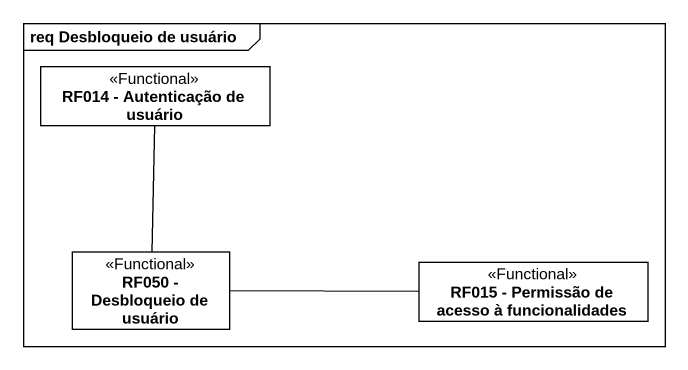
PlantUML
@startuml
mainframe req Desbloqueio de usuário
hide circle
hide empty members
class "RF014 - Autenticação de usuário" as RF014_Autenticação_de <<Functional>>
class "RF050 - Desbloqueio de usuário" as RF050_Desbloqueio_de_usuário <<Functional>>
class "RF015 - Permissão de acesso à funcionalidades" as RF015_Permissão_de_acesso_à <<Functional>>
RF014_Autenticação_de -- RF050_Desbloqueio_de_usuário
RF015_Permissão_de_acesso_à -left- RF050_Desbloqueio_de_usuário
@enduml
